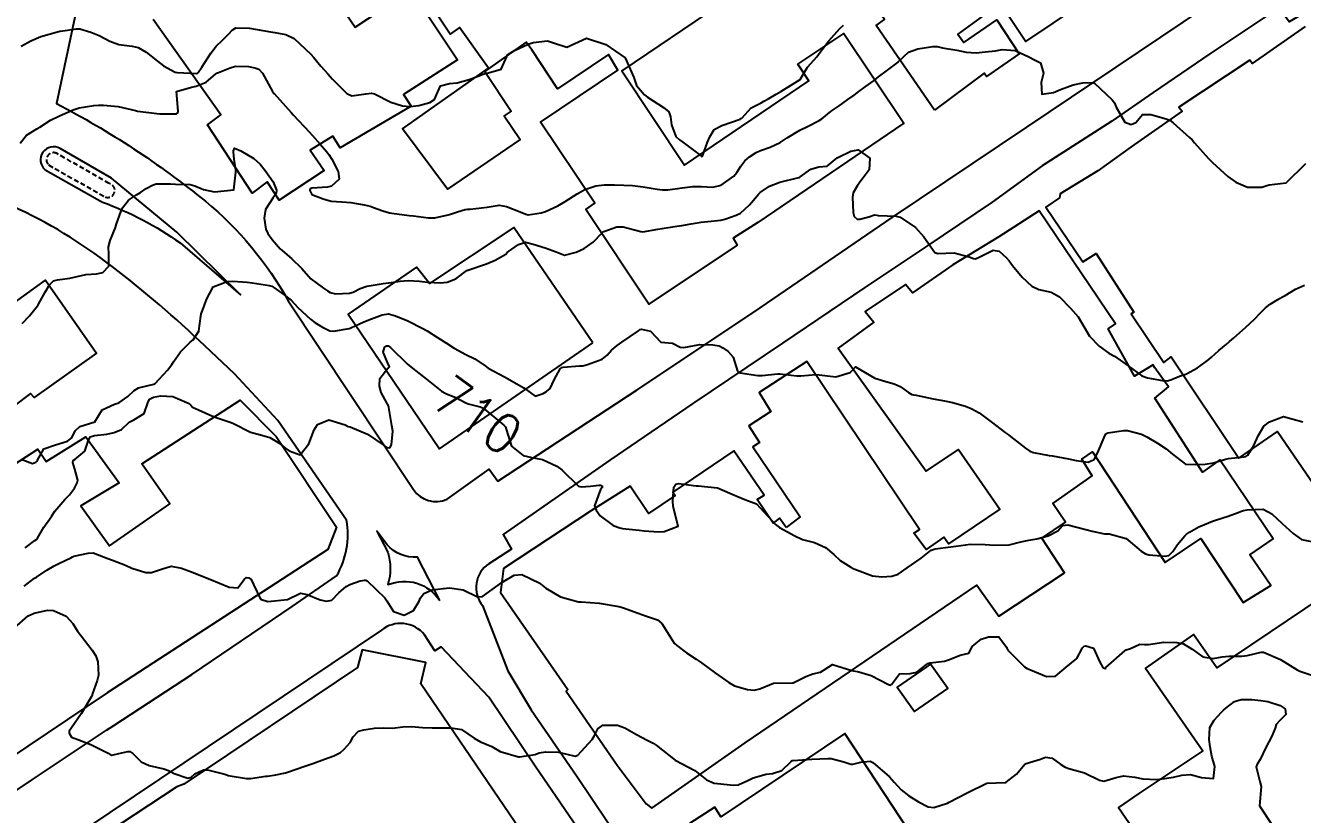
# Model space of a CAD drawing. Header units: metres. Extents: x 292545 to 299085, y 7450245 to 7463078.
# Drawn here: x 297670.9 to 297802, y 7452081.2 to 7452162.1 of the extents above; entities that cross this region are included whole.
import ezdxf
from ezdxf.enums import TextEntityAlignment as Align

# ---------------------------------------------------------------- set-up
doc = ezdxf.new("R2010")
doc.units = ezdxf.units.M
doc.linetypes.add('DASHED', pattern=[0.75, 0.5, -0.25])
for name, color, linetype in [('Canteiro', 45, 'DASHED'), ('Cotas', 45, 'Continuous'), ('Curvas de Nivel 1m', 11, 'Continuous'), ('Curvas de Nivel 5m', 15, 'Continuous'), ('Edificações', 30, 'Continuous'), ('Vias Primárias', 230, 'Continuous')]:
    doc.layers.add(name, color=color, linetype=linetype)
doc.styles.add('Style-STANDARD', font='STANDARD.shx')

msp = doc.modelspace()

# ---------------------------------------------------------------- linework, layer by layer
at = {"layer": 'Canteiro'}
msp.add_lwpolyline([(297679.52, 7452145.93), (297674.17, 7452149, 0.880351), (297673.29, 7452147.83), (297679.09, 7452144.56, 1.093953), (297679.52, 7452145.93, 14.204627)], format="xyb", dxfattribs=at)
at = {"layer": 'Curvas de Nivel 1m', "flags": 128}
for points, elevation in [([(297670.49, 7452160.04), (297671.48, 7452160.56), (297672.5, 7452161.01), (297674.22, 7452161.5), (297674.44, 7452161.56), (297674.5, 7452161.58), (297676.17, 7452161.82), (297676.51, 7452161.8), (297677.64, 7452161.47), (297678.5, 7452161.11), (297679.59, 7452160.54), (297680.49, 7452160.21), (297681.87, 7452160.04), (297682.49, 7452159.88), (297683.32, 7452159.4), (297684.47, 7452158.48), (297685.09, 7452158), (297686.27, 7452157.36), (297686.46, 7452157.31), (297686.51, 7452157.31), (297688.46, 7452157.21), (297688.56, 7452157.24), (297688.66, 7452157.34), (297689.01, 7452157.88), (297689.95, 7452159.32), (297690.49, 7452160.03), (297691.14, 7452160.66), (297691.8, 7452161.3), (297692.13, 7452161.67), (297692.51, 7452161.91), (297693.91, 7452161.88), (297694.51, 7452161.78), (297696.27, 7452161.48), (297696.51, 7452161.44), (297697.65, 7452161.23), (297698.5, 7452160.83), (297700.22, 7452159.2), (297700.48, 7452158.89), (297701.25, 7452157.97), (297701.94, 7452157.18), (297702.45, 7452156.63), (297703.92, 7452155.16), (297704.43, 7452154.92), (297705.85, 7452155.13), (297706.43, 7452155.21), (297706.76, 7452155.12), (297708.42, 7452154.27), (297709.62, 7452153.89), (297710.42, 7452153.83), (297711.28, 7452153.92), (297712.42, 7452154.25), (297712.91, 7452154.56), (297713.12, 7452155.04), (297713.51, 7452155.97), (297714.44, 7452156.19), (297715.22, 7452156.25), (297716.45, 7452156.6), (297717.46, 7452156.99), (297718.18, 7452157.26), (297718.46, 7452157.29), (297719.76, 7452157.67), (297720.31, 7452158.96), (297720.35, 7452159.1), (297720.49, 7452159.22), (297721.13, 7452159.59), (297722.5, 7452160.24), (297723.02, 7452160.41), (297724.5, 7452160.59), (297725, 7452160.4), (297726.49, 7452159.92), (297728.5, 7452160.86), (297730.5, 7452160.2), (297732.48, 7452158.82), (297733.37, 7452156.81), (297733.64, 7452155.99), (297734.44, 7452155.03), (297734.78, 7452154.79), (297736.42, 7452153.74), (297736.95, 7452153.3), (297737.12, 7452152.76), (297737.22, 7452151.94), (297737.68, 7452150.75), (297738.04, 7452150.41), (297738.38, 7452150.17), (297740.29, 7452148.72), (297740.36, 7452148.69), (297740.39, 7452148.69), (297740.42, 7452148.72), (297740.93, 7452150.16), (297741.15, 7452150.71), (297741.62, 7452151.48), (297742.4, 7452151.9), (297744.27, 7452152.54), (297744.4, 7452152.62), (297744.43, 7452152.64), (297744.48, 7452152.67), (297745.39, 7452153.69), (297746.43, 7452154.22), (297746.71, 7452154.37), (297747.21, 7452154.64), (297747.98, 7452155.09), (297748.44, 7452155.39), (297750.45, 7452156.6), (297751.2, 7452157.86), (297751.82, 7452158.59), (297752.14, 7452158.93), (297752.49, 7452159.4), (297753.37, 7452160.57), (297754.52, 7452161.85), (297754.88, 7452162.18)], 706), ([(297670.37, 7452150.07), (297671.04, 7452150.88), (297672.1, 7452151.53), (297672.3, 7452151.63), (297672.39, 7452151.7), (297673.49, 7452152.43), (297674.41, 7452152.87), (297675.81, 7452153.49), (297676.42, 7452153.69), (297677.93, 7452153.95), (297678.42, 7452153.97), (297678.93, 7452153.96), (297680.42, 7452153.85), (297682.23, 7452153.41), (297682.41, 7452153.36), (297682.47, 7452153.35), (297684.41, 7452153.12), (297684.71, 7452153.08), (297686.41, 7452153.08), (297686.57, 7452153.2), (297686.6, 7452153.36), (297686.43, 7452155.36), (297687.96, 7452155.83), (297688.44, 7452155.92), (297689.45, 7452156.32), (297690.46, 7452157.18), (297690.53, 7452157.24), (297690.74, 7452157.31), (297691.94, 7452157.82), (297692.47, 7452157.98), (297693.82, 7452157.93), (297694.47, 7452157.82), (297694.87, 7452157.67), (297695.25, 7452157.26), (297696.29, 7452155.39), (297696.37, 7452155.24), (297696.39, 7452155.2), (297696.43, 7452155.16), (297698.2, 7452153.22), (297698.41, 7452152.99), (297700.08, 7452151.2), (297700.38, 7452150.86), (297701.16, 7452149.98), (297701.86, 7452149.18), (297702.07, 7452148.89), (297702.36, 7452148.42), (297703, 7452147.16), (297703.12, 7452146.37), (297702.32, 7452145.67), (297701.92, 7452145.57), (297700.32, 7452145.44), (297700.15, 7452145.37), (297700.09, 7452145.2), (297700.31, 7452144.81), (297701.49, 7452144.37), (297702.3, 7452144.1), (297703.4, 7452144.06), (297704.3, 7452143.99), (297705.68, 7452143.75), (297706.3, 7452143.6), (297706.64, 7452143.47), (297707.61, 7452143.11), (297708.29, 7452142.91), (297708.52, 7452142.87), (297710.29, 7452142.65), (297710.75, 7452142.61), (297712.28, 7452142.42), (297712.93, 7452142.4), (297714.29, 7452142.7), (297714.54, 7452142.77), (297715.27, 7452143.02), (297716.04, 7452143.27), (297716.3, 7452143.29), (297716.58, 7452143.29), (297718.3, 7452143.5), (297719.55, 7452143.72), (297720.3, 7452143.58), (297721.86, 7452142.94), (297722.29, 7452142.77), (297722.51, 7452142.72), (297723.85, 7452142.92), (297724.29, 7452143.06), (297725.55, 7452143.65), (297726.3, 7452144.09), (297727.53, 7452144.87), (297728.32, 7452145.3), (297729.47, 7452145.7), (297730.32, 7452145.79), (297731.38, 7452145.78), (297732.32, 7452145.75), (297733.23, 7452145.71), (297734.32, 7452145.59), (297735.74, 7452145.36), (297736.32, 7452145.27), (297736.84, 7452145.29), (297738.32, 7452145.49), (297739.42, 7452145.63), (297740.32, 7452145.63), (297741.47, 7452145.56), (297742.32, 7452145.75), (297743.63, 7452146.68), (297743.95, 7452147.06), (297744.35, 7452147.71), (297744.77, 7452148.26), (297745.23, 7452148.66), (297745.91, 7452149.12), (297746.37, 7452149.32), (297747.36, 7452149.65), (297748.38, 7452150.15), (297749.09, 7452150.62), (297750.39, 7452151.4), (297751.19, 7452151.79), (297752.4, 7452152.41), (297752.66, 7452152.58), (297753.63, 7452153.34), (297754.42, 7452153.91), (297754.81, 7452154.17), (297755.32, 7452154.54), (297755.96, 7452155.01), (297756.44, 7452155.36), (297757.12, 7452155.85), (297758.04, 7452156.51), (297758.26, 7452156.7), (297758.46, 7452156.88), (297759.39, 7452157.58), (297760.48, 7452158.39), (297760.53, 7452158.44), (297760.57, 7452158.48), (297761.56, 7452159.4), (297762.5, 7452159.76), (297764.05, 7452159.99), (297764.5, 7452159.98), (297765.05, 7452159.87), (297766.5, 7452159.63), (297767.47, 7452159.41), (297768.49, 7452159.35), (297769.43, 7452159.43), (297770.49, 7452159.54), (297771.17, 7452159.67), (297772.49, 7452159.59), (297773.89, 7452158.92), (297774.48, 7452158.63), (297775.1, 7452158.31), (297775.41, 7452157.25), (297775.17, 7452156.31), (297775.24, 7452155.11), (297776.44, 7452155.27), (297777.15, 7452155.58), (297778.45, 7452156.07), (297779.45, 7452156.26), (297780.45, 7452156.29), (297780.63, 7452156.24), (297782.44, 7452154.51), (297782.68, 7452154.22), (297782.87, 7452153.77), (297783.74, 7452152.21), (297784.4, 7452151.99), (297784.88, 7452152.19), (297785.58, 7452153.02), (297786.42, 7452153.01), (297788, 7452152.56), (297788.41, 7452152.38), (297788.72, 7452152.15), (297790.39, 7452150.66), (297790.66, 7452150.4), (297790.9, 7452150.12), (297792.36, 7452148.51), (297792.77, 7452148.1), (297794.34, 7452146.66), (297795.14, 7452146.07), (297796.33, 7452145.56), (297797.83, 7452145.54), (297798.33, 7452145.73), (297798.56, 7452145.8), (297800.33, 7452146.01), (297802.35, 7452147.98)], 707), ([(297670.59, 7452131.55), (297671.35, 7452132.35), (297672.17, 7452133.37), (297672.23, 7452133.47), (297672.27, 7452133.53), (297672.95, 7452134.76), (297673.39, 7452135.52), (297673.79, 7452135.93), (297674.2, 7452136.04), (297675.49, 7452136.2), (297676.21, 7452136.4), (297677.1, 7452136.58), (297678.21, 7452136.67), (297678.86, 7452136.81), (297679.47, 7452137.45), (297679.47, 7452138.68), (297679.45, 7452139.44), (297679.6, 7452140.09), (297680.15, 7452141.43), (297680.28, 7452141.78), (297680.7, 7452143.01), (297680.89, 7452143.42), (297681.49, 7452144.23), (297682.31, 7452144.76), (297682.72, 7452145), (297683.32, 7452145.4), (297683.95, 7452145.76), (297684.32, 7452145.88), (297685.8, 7452145.89), (297686.32, 7452145.86), (297687.84, 7452145.82), (297688.32, 7452145.7), (297689.2, 7452145.33), (297690.31, 7452145.08), (297692.31, 7452145.29), (297692.52, 7452147.11), (297692.52, 7452147.29), (297692.35, 7452148.43), (297692.26, 7452149.19), (297692.27, 7452149.29), (297692.37, 7452149.54), (297693.01, 7452149.28), (297694.36, 7452148.51), (297695.01, 7452147.92), (297695.52, 7452147.25), (297696.33, 7452146.11), (297696.68, 7452145.24), (297696.65, 7452144.9), (297696.3, 7452144.42), (297695.55, 7452143.25), (297695.41, 7452142.38), (297695.6, 7452141.25), (297695.81, 7452140.79), (297696.25, 7452140.18), (297697.07, 7452139.23), (297698.23, 7452138.22), (297699.29, 7452137.21), (297700.21, 7452136.15), (297701.51, 7452135.18), (297701.93, 7452134.91), (297702.19, 7452134.73), (297702.74, 7452134.61), (297704.19, 7452134.68), (297704.55, 7452134.79), (297705.28, 7452135.14), (297705.95, 7452135.38), (297706.2, 7452135.43), (297707.65, 7452135.66), (297708.2, 7452135.75), (297709.38, 7452135.91), (297710.21, 7452135.98), (297711.37, 7452135.89), (297712.2, 7452135.79), (297713.52, 7452135.72), (297714.2, 7452135.8), (297715.1, 7452136.13), (297716.22, 7452137.01), (297718.23, 7452137.68), (297719.14, 7452138.06), (297720.24, 7452138.69), (297720.37, 7452138.83), (297720.51, 7452138.96), (297721.52, 7452139.67), (297722.25, 7452139.92), (297723.03, 7452139.71), (297724.25, 7452139.32), (297725.38, 7452138.9), (297726.24, 7452138.59), (297727.45, 7452138.87), (297728.25, 7452139.26), (297729.2, 7452139.91), (297730.08, 7452140.84), (297730.17, 7452140.94), (297730.27, 7452141), (297731.62, 7452141.48), (297732.27, 7452141.47), (297734.07, 7452140.99), (297734.27, 7452140.98), (297735.81, 7452141.24), (297736.27, 7452141.31), (297737.53, 7452141.5), (297738.28, 7452141.63), (297739.23, 7452141.79), (297740.28, 7452141.96), (297740.96, 7452142.04), (297742.29, 7452142.17), (297742.7, 7452142.28), (297743.85, 7452142.68), (297744.3, 7452142.9), (297745.22, 7452143.74), (297746.01, 7452144.65), (297746.14, 7452144.83), (297746.32, 7452145.01), (297747.29, 7452145.67), (297748.33, 7452146.07), (297750.28, 7452146.55), (297750.33, 7452146.55), (297750.37, 7452146.56), (297750.42, 7452146.6), (297751.53, 7452147.4), (297752.35, 7452147.63), (297753.19, 7452147.72), (297754.23, 7452148.55), (297754.36, 7452148.64), (297755.65, 7452149.26), (297756.37, 7452149.37), (297757.57, 7452148.52), (297757.53, 7452147.34), (297756.91, 7452146.52), (297756.66, 7452146.2), (297756.33, 7452145.74), (297755.87, 7452144.98), (297755.81, 7452144.54), (297755.88, 7452142.95), (297755.98, 7452142.53), (297756.29, 7452142.28), (297756.56, 7452142.26), (297757.49, 7452142.52), (297758.07, 7452142.73), (297758.29, 7452142.69), (297758.45, 7452142.66), (297760.28, 7452142.58), (297760.7, 7452142.48), (297762.27, 7452141.4), (297763.11, 7452140.45), (297764.25, 7452138.84), (297764.55, 7452138.74), (297766.25, 7452138.82), (297767.77, 7452138.39), (297768.24, 7452138.22), (297768.42, 7452138.21), (297768.79, 7452138.38), (297770.25, 7452139.07), (297770.87, 7452138.99), (297771.59, 7452138.35), (297771.88, 7452137.99), (297772.23, 7452137.52), (297773.22, 7452136.33), (297774.2, 7452135.38), (297774.94, 7452135.05), (297776.2, 7452134.79), (297777.06, 7452134.28), (297778.18, 7452133.13), (297778.97, 7452132.26), (297780.14, 7452130.25), (297781.12, 7452129.23), (297782.13, 7452128.53), (297782.68, 7452128.21), (297784.11, 7452127.23), (297785.49, 7452126.19), (297786.09, 7452125.97), (297787.63, 7452125.7), (297788.09, 7452125.68), (297788.48, 7452125.76), (297789.37, 7452126.14), (297789.9, 7452126.32), (297790.1, 7452126.39), (297791.2, 7452127.02), (297792.12, 7452127.65), (297792.37, 7452127.85), (297792.65, 7452128.09), (297793.42, 7452128.79), (297794.14, 7452129.4), (297794.5, 7452129.71), (297794.92, 7452130.07), (297795.57, 7452130.64), (297796.15, 7452131.16), (297797.09, 7452132.05), (297797.62, 7452132.59), (297798.18, 7452133.18), (297798.66, 7452133.55), (297799.46, 7452134.02), (297799.93, 7452134.28), (297800.2, 7452134.44), (297801.28, 7452135.07), (297802.21, 7452135.48)], 708), ([(297670.66, 7452117.55), (297671.64, 7452117.19), (297671.98, 7452117.33), (297672.1, 7452117.41), (297672.16, 7452117.53), (297672.82, 7452118.69), (297674, 7452119.1), (297675.24, 7452119.49), (297675.67, 7452119.83), (297676.02, 7452120.54), (297676.5, 7452121), (297678.03, 7452121.45), (297678.8, 7452122.7), (297680.05, 7452123.29), (297680.5, 7452123.43), (297681.43, 7452124.05), (297682.07, 7452124.68), (297682.52, 7452124.96), (297684.08, 7452125.34), (297684.22, 7452125.39), (297685.51, 7452126.78), (297685.95, 7452127.36), (297686.11, 7452127.63), (297686.82, 7452128.65), (297687.51, 7452129.35), (297687.84, 7452129.63), (297688.13, 7452129.89), (297688.71, 7452130.77), (297688.77, 7452131.33), (297688.95, 7452132.54), (297689.27, 7452133.33), (297689.5, 7452134.01), (297690.19, 7452135.32), (297691.63, 7452135.87), (297692.2, 7452135.92), (297693.68, 7452135.79), (297694.2, 7452135.74), (297695.98, 7452135.47), (297696.2, 7452135.39), (297696.42, 7452135.25), (297697.47, 7452134.51), (297698.18, 7452133.95), (297698.89, 7452133.21), (297700.16, 7452132), (297700.63, 7452131.66), (297701.4, 7452131.18), (297702.15, 7452130.81), (297702.53, 7452130.78), (297704.15, 7452131.03), (297704.24, 7452131.07), (297704.37, 7452131.15), (297705.58, 7452131.71), (297706.16, 7452131.93), (297707.52, 7452132.46), (297708.17, 7452132.56), (297708.91, 7452132.34), (297710.15, 7452131.83), (297711.72, 7452131.06), (297712.14, 7452130.81), (297713.21, 7452130.12), (297714.13, 7452129.53), (297714.92, 7452129.02), (297716.12, 7452128.39), (297717.05, 7452127.93), (297718.11, 7452127.2), (297718.42, 7452126.98), (297720.09, 7452126.08), (297722.07, 7452124.94), (297723.23, 7452124.09), (297724.07, 7452124.39), (297724.39, 7452124.58), (297724.78, 7452124.9), (297725.19, 7452125.79), (297725.81, 7452126.89), (297725.97, 7452127.03), (297726.1, 7452127.08), (297727.78, 7452127.2), (297728.11, 7452127.23), (297728.59, 7452127.35), (297730.11, 7452127.91), (297730.63, 7452128.32), (297731.06, 7452128.83), (297731.64, 7452129.31), (297732.13, 7452129.64), (297733.84, 7452130.79), (297734.01, 7452130.93), (297734.15, 7452130.98), (297735.06, 7452130.78), (297736.13, 7452129.64), (297737.34, 7452129.55), (297738.13, 7452129.14), (297738.49, 7452129.11), (297740.13, 7452129.39), (297741.46, 7452129.37), (297742.13, 7452129.26), (297742.5, 7452129.07), (297743.04, 7452128.69), (297743.55, 7452128.11), (297744.01, 7452126.68), (297744.1, 7452126.56), (297744.27, 7452126.51), (297746.1, 7452126.23), (297746.52, 7452126.22), (297748.1, 7452126.4), (297748.34, 7452126.39), (297750.1, 7452126.18), (297750.51, 7452126.18), (297752.09, 7452126.32), (297752.38, 7452126.28), (297754.09, 7452126.1), (297755.55, 7452126.54), (297755.83, 7452126.8), (297756.1, 7452127.12), (297757.12, 7452126.52), (297758.09, 7452125.96), (297759.21, 7452125.62), (297760.08, 7452125.38), (297760.68, 7452125.08), (297761.55, 7452124.47), (297761.89, 7452124.28), (297762.07, 7452124.23), (297762.34, 7452124.19), (297764.07, 7452123.81), (297765.26, 7452123.62), (297766.06, 7452123.46), (297767.39, 7452123.06), (297768.06, 7452122.81), (297768.79, 7452122.38), (297770.04, 7452121.45), (297771.5, 7452120.35), (297771.8, 7452120.12), (297772.02, 7452119.95), (297773.56, 7452118.77), (297774, 7452118.45), (297774.38, 7452118.32), (297776, 7452118.01), (297776.33, 7452117.97), (297777.99, 7452117.68), (297778.76, 7452117.5), (297779.99, 7452117.32), (297780.62, 7452117.61), (297780.96, 7452118.24), (297781.64, 7452119.85), (297781.8, 7452120.22), (297781.94, 7452120.31), (297782.02, 7452120.33), (297783.67, 7452120.57), (297784.03, 7452120.57), (297785.46, 7452120.19), (297786.02, 7452119.92), (297787.12, 7452119.26), (297788.01, 7452118.7), (297788.65, 7452118.14), (297789.99, 7452117.12), (297791.02, 7452117.09), (297791.99, 7452117.11), (297792.85, 7452117.24), (297794, 7452117.61), (297794.38, 7452117.7), (297796, 7452117.86), (297796.16, 7452117.9), (297796.38, 7452118.05), (297797.01, 7452119.05), (297797.43, 7452120.04), (297798.03, 7452121.03), (297798.59, 7452121.48), (297800.04, 7452122.01), (297802.04, 7452121.48)], 709), ([(297670.77, 7452104.6), (297671.84, 7452105.4), (297671.92, 7452105.45), (297672.05, 7452105.53), (297673.13, 7452106.24), (297673.85, 7452106.67), (297674.43, 7452106.94), (297675.57, 7452107.49), (297675.75, 7452107.61), (297675.87, 7452107.67), (297677.35, 7452107.99), (297677.87, 7452108.01), (297679.37, 7452107.44), (297679.86, 7452107.25), (297681.19, 7452106.75), (297681.85, 7452106.45), (297683.26, 7452105.99), (297683.85, 7452105.99), (297684.88, 7452106.35), (297685.86, 7452106.64), (297686.94, 7452106.44), (297687.85, 7452106.11), (297689.84, 7452105.32), (297691.83, 7452104.49), (297692.7, 7452104.41), (297693.37, 7452105.27), (297693.62, 7452105.5), (297693.84, 7452105.44), (297694.1, 7452105.27), (297694.34, 7452104.76), (297695.04, 7452103.26), (297695.81, 7452103.02), (297697.81, 7452103.22), (297699.15, 7452103.88), (297699.82, 7452103.75), (297701.18, 7452103.19), (297701.81, 7452103.06), (297702.36, 7452103.17), (297703.07, 7452103.91), (297703.83, 7452104.56), (297704.21, 7452104.77), (297705.28, 7452105.14), (297705.76, 7452105.21), (297705.84, 7452105.21), (297705.91, 7452105.19), (297705.99, 7452105.13), (297707.82, 7452103.39), (297708.02, 7452103.1), (297708.69, 7452101.99), (297709.8, 7452101.63), (297710.76, 7452102.11), (297711.33, 7452103.06), (297711.47, 7452103.41), (297711.82, 7452103.84), (297712.67, 7452104.21), (297713.83, 7452104.37), (297714.45, 7452104.41), (297715.83, 7452104.21), (297717.3, 7452103.51), (297717.82, 7452103.53), (297719.83, 7452104.96), (297721.07, 7452105.72), (297721.85, 7452105.79), (297723.7, 7452104.91), (297723.78, 7452104.85), (297723.83, 7452104.8), (297724.33, 7452104.4), (297725.82, 7452103.49), (297727.69, 7452102.99), (297727.81, 7452102.99), (297727.94, 7452103), (297729.81, 7452102.84), (297731.81, 7452102.52), (297732.21, 7452102.42), (297733.8, 7452101.83), (297734.56, 7452101.55), (297735.8, 7452101.14), (297736.22, 7452100.77), (297736.98, 7452099.55), (297737.49, 7452098.75), (297737.76, 7452098.49), (297738.77, 7452097.75), (297739.75, 7452097.11), (297739.98, 7452096.96), (297740.31, 7452096.72), (297741.73, 7452095.68), (297743.12, 7452094.69), (297743.71, 7452094.37), (297745.03, 7452093.99), (297745.71, 7452093.93), (297746.28, 7452094.07), (297747.71, 7452094.63), (297749.66, 7452094.67), (297749.71, 7452094.68), (297751, 7452095.32), (297751.73, 7452095.58), (297752.53, 7452095.78), (297753.74, 7452096.56), (297755.73, 7452095.95), (297756.45, 7452095.81), (297757.73, 7452095.43), (297759.49, 7452094.49), (297759.71, 7452094.44), (297759.81, 7452094.49), (297760.62, 7452095.59), (297761.73, 7452095.64), (297762.42, 7452095.77), (297763.26, 7452096.44), (297763.52, 7452096.67), (297763.75, 7452096.73), (297765.26, 7452096.91), (297765.75, 7452097.07), (297766.87, 7452097.52), (297767.76, 7452097.73), (297767.98, 7452098.16), (297768.09, 7452098.39), (297769, 7452099.15), (297769.77, 7452099.4), (297770.82, 7452099.4), (297771.61, 7452098.34), (297771.65, 7452098.23), (297771.76, 7452098.01), (297773.47, 7452096.32), (297773.74, 7452096.16), (297774.06, 7452096), (297775.73, 7452095.33), (297776.64, 7452095.37), (297777.74, 7452096.27), (297778.83, 7452097.18), (297779.4, 7452098.25), (297779.59, 7452098.43), (297779.77, 7452098.46), (297780.53, 7452098.24), (297781.18, 7452096.8), (297781.49, 7452096.23), (297781.74, 7452096.15), (297781.79, 7452096.19), (297781.82, 7452096.23), (297783.76, 7452097.97), (297783.9, 7452098.06), (297784.34, 7452098.19), (297785.31, 7452098.64), (297785.77, 7452098.6), (297786.2, 7452098.61), (297787.77, 7452098.83), (297789.08, 7452098.82), (297789.77, 7452098.67), (297790.68, 7452098.12), (297791.76, 7452097.35), (297792.82, 7452097.16), (297793.76, 7452097.33), (297794.42, 7452097.41), (297795.76, 7452097.42), (297796.32, 7452097.49), (297797.76, 7452097.83), (297797.98, 7452097.82), (297799.75, 7452097.07), (297801.45, 7452095.99), (297801.73, 7452095.86), (297803.16, 7452095.4)], 711), ([(297669.78, 7452100.33), (297671.19, 7452101.54), (297671.8, 7452101.81), (297673.19, 7452102.12), (297673.8, 7452102.1), (297675.11, 7452101.5), (297675.79, 7452100.78), (297676.27, 7452099.98), (297676.63, 7452099.48), (297677.75, 7452098.04), (297678.13, 7452097.46), (297678.36, 7452096.83), (297678.43, 7452095.45), (297678.27, 7452094.9), (297677.77, 7452093.46), (297677.75, 7452093.4), (297677.69, 7452093.28), (297676.63, 7452091.48), (297675.66, 7452090.05), (297675.42, 7452089.72), (297675.41, 7452089.49), (297675.65, 7452089.1), (297676.28, 7452088.84), (297677.64, 7452088.34), (297679.4, 7452087.44), (297679.62, 7452087.32), (297679.8, 7452087.26), (297680.5, 7452087.43), (297681.41, 7452087.64), (297681.63, 7452087.62), (297681.95, 7452087.42), (297682.78, 7452086.57), (297683.61, 7452086.2), (297685.13, 7452085.85), (297685.61, 7452085.68), (297685.8, 7452085.56), (297686.17, 7452085.36), (297687.6, 7452084.87), (297687.93, 7452085), (297688.32, 7452085.33), (297689.18, 7452085.75), (297689.61, 7452085.75), (297691.37, 7452085.3), (297691.6, 7452085.22), (297691.73, 7452085.17), (297693.6, 7452084.85), (297694.02, 7452084.84), (297695.6, 7452085.08), (297695.75, 7452085.1), (297696.6, 7452085.24), (297697.45, 7452085.39), (297697.6, 7452085.42), (297697.9, 7452085.52), (297699.61, 7452086.11), (297700.41, 7452086.39), (297701.62, 7452086.82), (297702.58, 7452087.17), (297703.25, 7452087.53), (297703.63, 7452087.86), (297704.23, 7452088.56), (297704.56, 7452089.14), (297705.09, 7452089.7), (297705.66, 7452089.86), (297706.75, 7452090.03), (297707.66, 7452090.04), (297708.6, 7452090.03), (297709.66, 7452090.16), (297710.53, 7452090.2), (297711.66, 7452090.1), (297712.65, 7452090.06), (297713.66, 7452090.06), (297714.62, 7452090.06), (297715.66, 7452089.87), (297716.96, 7452089), (297717.64, 7452088.63), (297718.79, 7452088.13), (297719.63, 7452087.64), (297721.51, 7452087.06), (297721.62, 7452087.06), (297723.22, 7452087.33), (297723.63, 7452087.47), (297724.3, 7452087.58), (297725.63, 7452087.55), (297727.34, 7452087.16), (297727.63, 7452087.24), (297729.09, 7452088.85), (297729.29, 7452089.2), (297729.66, 7452089.95), (297730.17, 7452090.33), (297731.67, 7452090.31), (297732.44, 7452090.04), (297733.65, 7452089.37), (297734.72, 7452088.78), (297735.33, 7452088.47), (297735.64, 7452088.27), (297737.62, 7452086.75), (297739.61, 7452085.69), (297740.14, 7452085.25), (297740.81, 7452084.71), (297741.6, 7452084.37), (297741.96, 7452084.34), (297743.6, 7452084.18), (297744.08, 7452084.19), (297745.06, 7452084.66), (297745.61, 7452084.92), (297746.96, 7452085.29), (297747.61, 7452085.38), (297748.55, 7452085.67), (297749.5, 7452086.61), (297749.56, 7452086.67), (297749.62, 7452086.69), (297749.72, 7452086.7), (297751.63, 7452086.85), (297753.27, 7452086.92), (297753.63, 7452086.9), (297754.91, 7452086.55), (297755.62, 7452086.32), (297755.84, 7452086.31), (297756.66, 7452086.52), (297757.62, 7452086.62), (297757.89, 7452086.51), (297759.6, 7452085.01), (297760.09, 7452084.48), (297760.79, 7452083.68), (297761.58, 7452083.07), (297762.57, 7452082.45), (297763.57, 7452081.94), (297764.14, 7452081.86), (297765.57, 7452082.33), (297765.74, 7452082.42), (297767.58, 7452083.39), (297769.59, 7452084.37), (297771.5, 7452084.45), (297771.59, 7452084.47), (297772.65, 7452085.29), (297773.5, 7452086.32), (297773.62, 7452086.4), (297775.09, 7452086.85), (297775.63, 7452087.04), (297776.29, 7452086.95), (297777.2, 7452086.28), (297777.62, 7452086.01), (297778, 7452085.88), (297779.61, 7452085.45), (297781.16, 7452084.67), (297781.6, 7452084.58), (297782.87, 7452084.95), (297783.61, 7452085.11), (297784.79, 7452085), (297785.6, 7452084.83), (297787.02, 7452084.75), (297787.6, 7452084.83), (297788.75, 7452085), (297789.61, 7452085.18), (297790.48, 7452085.25), (297791.61, 7452084.96), (297792.85, 7452084.85), (297793.01, 7452086.09), (297792.69, 7452087.15), (297792.52, 7452088.1), (297792.42, 7452088.87), (297792.48, 7452090.1), (297792.92, 7452090.84), (297793.69, 7452091.65), (297793.9, 7452091.87), (297794.12, 7452092.08), (297795.02, 7452092.75), (297795.7, 7452092.97), (297796.78, 7452092.97), (297797.7, 7452092.87), (297798.42, 7452092.74), (297799.7, 7452092.36), (297800.2, 7452092), (297800.27, 7452091.41), (297799.68, 7452090.82), (297799.3, 7452090.38), (297799.17, 7452090.02), (297798.83, 7452089.2), (297798.24, 7452088.03), (297797.63, 7452086.81), (297797.33, 7452086.33), (297797.22, 7452086.04), (297797.6, 7452084.53), (297797.74, 7452084.04), (297797.57, 7452082.04), (297798.92, 7452080.02)], 712)]:
    msp.add_lwpolyline(points, dxfattribs=dict(at, elevation=elevation))
at = {"layer": 'Curvas de Nivel 5m', "elevation": 710, "flags": 128}
msp.add_lwpolyline([(297670.89, 7452108.53), (297671.89, 7452109.28), (297672.04, 7452109.38), (297672.17, 7452109.53), (297672.79, 7452110.64), (297673.42, 7452111.51), (297673.63, 7452111.8), (297673.92, 7452112.28), (297674.96, 7452113.49), (297675.45, 7452113.98), (297675.95, 7452114.66), (297676.24, 7452115.2), (297676.28, 7452115.48), (297675.97, 7452116.59), (297675.78, 7452117.28), (297675.83, 7452117.48), (297675.98, 7452117.6), (297677.02, 7452118.44), (297677.36, 7452119.47), (297677.56, 7452119.92), (297678.01, 7452120.07), (297679.26, 7452120.2), (297680.02, 7452120.37), (297680.78, 7452120.67), (297681.58, 7452121.42), (297682.04, 7452121.67), (297683.12, 7452122.32), (297683.47, 7452123.4), (297683.65, 7452123.8), (297684.06, 7452124), (297684.83, 7452124.15), (297686.06, 7452124.06), (297687.72, 7452123.34), (297687.9, 7452123.19), (297688.05, 7452122.98), (297688.68, 7452122.7), (297690.04, 7452122.09), (297690.6, 7452121.87), (297692.03, 7452121.41), (297692.28, 7452121.29), (297694.02, 7452120.42), (297695.17, 7452120.11), (297696.01, 7452119.86), (297697.03, 7452119.23), (297697.55, 7452118.78), (297698, 7452118.49), (297699.12, 7452118.08), (297700, 7452119.2), (297700.56, 7452120.66), (297700.91, 7452121.19), (297702.04, 7452121.67), (297703.74, 7452121.15), (297704.03, 7452121), (297704.23, 7452120.94), (297706.02, 7452120.21), (297707.64, 7452119.11), (297707.84, 7452118.94), (297708, 7452118.84), (297708.31, 7452118.79), (297708.48, 7452119.1), (297708.61, 7452120.51), (297708.54, 7452121.09), (297708.23, 7452122.92), (297708.19, 7452123.1), (297708.06, 7452123.33), (297707.44, 7452124.48), (297707.26, 7452125.11), (297707.28, 7452125.91), (297708.1, 7452126.96), (297708.19, 7452127.01), (297708.28, 7452127.1), (297708.11, 7452127.5), (297707.64, 7452128.63), (297707.77, 7452129.11), (297707.98, 7452129.25), (297708.13, 7452129.25), (297708.37, 7452129.1), (297710.11, 7452127.42), (297710.5, 7452127.08), (297712.08, 7452125.86), (297713.11, 7452125.04), (297713.63, 7452124.6), (297714.07, 7452124.37), (297715.16, 7452123.92), (297716.06, 7452123.45), (297716.37, 7452123.32), (297717.58, 7452122.99), (297717.93, 7452122.86), (297718.05, 7452122.77), (297719.19, 7452121.82), (297720.03, 7452121.11), (297720.18, 7452120.96), (297720.27, 7452120.71), (297720.82, 7452118.95), (297721.99, 7452118.02), (297722.89, 7452117.82), (297723.99, 7452117.61), (297725.47, 7452116.9), (297725.98, 7452116.53), (297727.69, 7452114.87), (297727.95, 7452114.78), (297728.93, 7452114.86), (297729.82, 7452114.98), (297729.95, 7452114.95), (297730.15, 7452114.84), (297730.09, 7452114.7), (297729.95, 7452114.52), (297729.34, 7452112.85), (297729.49, 7452112.41), (297729.92, 7452111.81), (297731.23, 7452110.83), (297731.91, 7452110.59), (297732.19, 7452110.53), (297733.91, 7452110.33), (297734.42, 7452110.27), (297735.9, 7452110.17), (297736.48, 7452110.19), (297737.91, 7452110.75), (297737.4, 7452112.76), (297737.35, 7452113.34), (297737.48, 7452114.75), (297737.66, 7452115.05), (297737.96, 7452115.14), (297739.77, 7452114.91), (297739.96, 7452114.89), (297741.95, 7452114.7), (297743.94, 7452113.85), (297744.77, 7452113.5), (297745.94, 7452113.04), (297746.32, 7452112.65), (297747.91, 7452110.92), (297748.31, 7452110.63), (297749.89, 7452109.76), (297750.68, 7452109.39), (297751.89, 7452109.07), (297753.04, 7452108.57), (297753.88, 7452107.83), (297754.54, 7452107.22), (297755.62, 7452106.53), (297755.86, 7452106.41), (297756.06, 7452106.33), (297757.85, 7452105.65), (297758.81, 7452105.54), (297759.85, 7452105.61), (297760.5, 7452105.83), (297761.42, 7452106.47), (297761.87, 7452106.78), (297762.84, 7452107.48), (297763.88, 7452108.28), (297764.28, 7452108.43), (297765.89, 7452108.64), (297767.44, 7452108.85), (297767.89, 7452108.9), (297769.41, 7452108.86), (297769.89, 7452108.83), (297770.32, 7452108.8), (297771.89, 7452108.84), (297773.09, 7452109.13), (297773.89, 7452109.32), (297774.73, 7452109.47), (297775.9, 7452109.75), (297776.89, 7452110.29), (297777.37, 7452110.82), (297777.91, 7452110.88), (297779.74, 7452110.42), (297779.9, 7452110.38), (297780.42, 7452110.24), (297781.66, 7452109.98), (297781.9, 7452109.97), (297782.14, 7452109.97), (297783.9, 7452109.5), (297785.44, 7452108.18), (297785.88, 7452107.9), (297786.23, 7452107.82), (297787.88, 7452107.68), (297788.28, 7452107.75), (297788.67, 7452108.14), (297789.17, 7452108.86), (297789.9, 7452109.76), (297790.09, 7452109.94), (297790.38, 7452110.13), (297791.36, 7452110.67), (297791.92, 7452110.94), (297792.75, 7452111.27), (297793.93, 7452111.65), (297794.25, 7452111.75), (297795.13, 7452112.07), (297795.72, 7452112.28), (297795.94, 7452112.35), (297796.32, 7452112.44), (297797.94, 7452112.5), (297798.86, 7452112.02), (297799.92, 7452111.03), (297801.05, 7452110), (297801.9, 7452109.39), (297803.07, 7452109.15)], dxfattribs=at)
at = {"layer": 'Edificações'}
msp.add_lwpolyline([(297792.79, 7452174.56), (297782.21, 7452167.06), (297779.25, 7452171.06), (297781.88, 7452172.74), (297778.07, 7452178.63), (297776.87, 7452177.86), (297773.27, 7452183.16), (297769.24, 7452180.65), (297768.23, 7452182.14), (297767.9, 7452181.89), (297765.05, 7452186.14), (297759.22, 7452182.14), (297762.24, 7452177.66), (297767.39, 7452169.84), (297773.6, 7452160.5), (297781.91, 7452166.12), (297783.7, 7452163.68), (297793.48, 7452170.33), (297795.18, 7452171.7, 0.358513), (297794.84, 7452173.8), (297793.09, 7452174.8), (297792.79, 7452174.56)], format="xyb", close=True, dxfattribs=at)
for points in [[(297698.29, 7452171.44), (297704.77, 7452161.97), (297707.35, 7452163.7)], [(297752.18, 7452171.08), (297732.12, 7452157.49), (297738.56, 7452147.81), (297751.33, 7452156.47), (297750.21, 7452158.19), (297754.9, 7452161.32), (297761.09, 7452152.13), (297746.1, 7452141.92), (297743.54, 7452140.31), (297743.98, 7452139.61), (297734.9, 7452133.56), (297728.45, 7452143.26), (297729.37, 7452143.91), (297723.77, 7452152.23), (297731.72, 7452157.58), (297730.77, 7452159.18), (297725.53, 7452155.64), (297722.88, 7452159.65), (297722.3, 7452160.43), (297718.58, 7452157.82), (297718.06, 7452157.42), (297720.77, 7452153.34), (297720.05, 7452152.89), (297721.69, 7452150.44), (297714.24, 7452145.34), (297709.63, 7452151.54), (297718.45, 7452157.76), (297715.47, 7452161.95), (297714.5, 7452161.26), (297711.36, 7452166)], [(297710.69, 7452165.52), (297715.27, 7452158.64), (297709.72, 7452155.05), (297710.51, 7452153.87), (297703.22, 7452149.59), (297702.48, 7452150.78), (297700.15, 7452149.36), (297701.59, 7452147.28), (297696.95, 7452144.23), (297695.72, 7452146.11), (297694.18, 7452144.94), (297689.62, 7452151.94), (297690.98, 7452152.97), (297684.04, 7452162.78)], [(297802.27, 7452162.03), (297796.81, 7452158.26), (297796.59, 7452158.6), (297789.31, 7452153.77), (297789.65, 7452153.34), (297784.42, 7452149.7), (297780.98, 7452147.22), (297777.11, 7452144.88), (297777.05, 7452144.47), (297775.65, 7452143.5), (297779.44, 7452137.9), (297780.8, 7452138.75), (297784.68, 7452132.73), (297784.41, 7452132.55), (297787.77, 7452127.56), (297788.51, 7452128.12), (297795.45, 7452117.73), (297799.41, 7452120.47), (297806.58, 7452110.02)], [(297654.66, 7452122.79), (297672.98, 7452136.02), (297678.21, 7452128.5), (297671.83, 7452123.95), (297671.45, 7452124.38), (297660.95, 7452116.48)], [(297666.14, 7452114.75), (297672.19, 7452118.66), (297673.06, 7452117.39), (297677.11, 7452119.92), (297680.55, 7452115.2), (297676.6, 7452112.83), (297679.56, 7452108.75), (297685.73, 7452113.06), (297682.85, 7452117.16), (297692.96, 7452123.69), (297696.65, 7452119.96), (297702.83, 7452110.66), (297701.94, 7452108.35), (297679.31, 7452093.63), (297654.74, 7452077.15)], [(297811.19, 7452108.32), (297793.19, 7452096.22), (297790.82, 7452099.65), (297785.89, 7452096.18), (297791.77, 7452087.69), (297785.19, 7452083.31), (297783.1, 7452081.87), (297788.91, 7452073.42)]]:
    msp.add_lwpolyline(points, dxfattribs=at)
for points in [[(297764.23, 7452153.46), (297758.25, 7452162.15), (297759.1, 7452162.78), (297755.3, 7452168.27), (297759.56, 7452171.22), (297762.13, 7452167.66), (297764.36, 7452169.26), (297766.32, 7452166.41), (297767.19, 7452167.05), (297769.62, 7452163.44), (297766.6, 7452161.25), (297767.23, 7452160.42), (297770.61, 7452162.74), (297772.91, 7452159.24), (297769.55, 7452156.93), (297769.31, 7452157.25), (297764.23, 7452153.46)], [(297749, 7452110.63), (297748.3, 7452111.59), (297747.67, 7452111.07), (297746.03, 7452113.49), (297746.74, 7452113.93), (297743.63, 7452118.48), (297737.37, 7452114.26), (297737.61, 7452113.91), (297734.87, 7452112.06), (297732.99, 7452114.85), (297729, 7452112.36), (297719.99, 7452106.4), (297719.66, 7452103.95), (297726.6, 7452093.99), (297726.41, 7452093.83), (297731.65, 7452086.23), (297734.63, 7452082.26), (297735.22, 7452081.79), (297744.78, 7452088.52), (297768.56, 7452104.71), (297770.82, 7452101.51), (297777.58, 7452105.95), (297775.25, 7452109.53), (297777.65, 7452111.16), (297776.37, 7452113.07), (297780.39, 7452115.92), (297779.35, 7452117.63), (297780.44, 7452118.39), (297787.9, 7452107.01), (297791.57, 7452109.48), (297795.91, 7452102.93), (297798.73, 7452104.66), (297796.57, 7452107.82), (297798.97, 7452109.45), (297793.5, 7452117.56), (297791.72, 7452116.3), (297786.82, 7452123.91), (297788.24, 7452125.05), (297786.84, 7452127.02), (297786.65, 7452127.32), (297784.74, 7452126.15), (297782.04, 7452131), (297782.81, 7452131.53), (297774.95, 7452143.11), (297770.83, 7452140.47), (297766.1, 7452137.58), (297761.95, 7452134.71), (297761.25, 7452135.57), (297757.12, 7452132.78), (297757.98, 7452131.7), (297754.35, 7452129.04), (297763.38, 7452116.39), (297766.7, 7452118.61), (297770.92, 7452112.49), (297765.67, 7452108.93), (297765.17, 7452109.62), (297763.37, 7452108.37), (297762.09, 7452110.04), (297762.67, 7452110.42), (297751.11, 7452127.66), (297746.24, 7452124.46), (297747.43, 7452122.54), (297745.15, 7452121.05), (297746.27, 7452119.36), (297745.57, 7452118.89), (297750.44, 7452111.72)], [(297729.14, 7452129.56), (297721.04, 7452141.43), (297712.39, 7452135.68), (297711.07, 7452137.33), (297704.05, 7452132.51), (297713.4, 7452118.7)], [(297763.81, 7452096.59), (297760.4, 7452094.23), (297762.16, 7452091.73), (297765.59, 7452094.09)], [(297761.51, 7452079.57), (297755.02, 7452089.46), (297742.29, 7452080.9), (297741.68, 7452081.91), (297739.06, 7452080.22), (297741.71, 7452076.27), (297742.74, 7452076.96), (297747.43, 7452069.9), (297752.46, 7452073.31), (297751.61, 7452074.66), (297756.04, 7452077.51), (297756.72, 7452076.51)]]:
    msp.add_lwpolyline(points, close=True, dxfattribs=at)
at = {"layer": 'Edificações', "elevation": 724.84}
msp.add_lwpolyline([(297727.44, 7452071.12), (297711.49, 7452094.57), (297712.02, 7452096.77), (297705.47, 7452098.05), (297704.99, 7452096.25), (297687.18, 7452084.26), (297686.44, 7452084), (297675.02, 7452076.48)], dxfattribs=at)
at = {"layer": 'Vias Primárias'}
for points in [[(297677.72, 7452171.24), (297674.12, 7452154.14, -0.050323), (297689.39, 7452144.1, -0.094399), (297697.89, 7452133.9), (297710.75, 7452114.51, 0.367341), (297714.21, 7452113.51), (297718.5, 7452116.59), (297719.41, 7452115.36), (297733.72, 7452124.75)], [(297803.08, 7452163.97), (297800.61, 7452162.52), (297799.57, 7452163.96), (297792.48, 7452159.23), (297786.68, 7452155.26), (297782.42, 7452152.33), (297775.28, 7452147.75), (297770.14, 7452144.02), (297763.44, 7452139.48), (297757.08, 7452135.27), (297748.61, 7452129.54), (297739.41, 7452123.36), (297730.91, 7452117.53), (297719.94, 7452109.9), (297720.8, 7452108.38), (297718.49, 7452106.89, 0.449923), (297717.84, 7452102.61), (297720.42, 7452095.91), (297722.82, 7452091.91), (297727.5, 7452085.1), (297732.2, 7452078.11)], [(297713.45, 7452103.11), (297711.16, 7452107.58, -0.238208), (297708.03, 7452108.83), (297706.98, 7452110.25), (297708.11, 7452108.1, -0.147903), (297708.12, 7452104.75, -0.363551), (297713.45, 7452103.11, -4.399218)], [(297748.73, 7451999.67), (297755.29, 7452004.02), (297765.37, 7452010.93), (297764.48, 7452012.23), (297767.36, 7452014.41, 0.411257), (297767.77, 7452017.3), (297766.2, 7452019.73), (297767.74, 7452020.69), (297762.14, 7452028.91), (297756.81, 7452036.76), (297751.21, 7452044.8), (297745.27, 7452053.61), (297738.17, 7452064.04), (297733.95, 7452070.41), (297728.88, 7452077.87), (297723.25, 7452086.13), (297718.47, 7452093.2), (297713.57, 7452098.37), (297712.95, 7452097.97), (297711.89, 7452099.59, 0.415225), (297707.45, 7452100.07), (297631.36, 7452049.02), (297627.18, 7452046.73)]]:
    msp.add_lwpolyline(points, format="xyb", dxfattribs=at)
msp.add_lwpolyline([(297733.72, 7452124.75), (297745.69, 7452132.72), (297759.88, 7452142.44), (297773.69, 7452151.72), (297792.03, 7452164.02)], dxfattribs=at)
msp.add_lwpolyline([(297679.75, 7452146.49), (297674.47, 7452149.52, 0.910869), (297672.93, 7452147.34), (297678.82, 7452144.03, -0.064546), (297686.8, 7452139.83), (297692.99, 7452134.5), (297686.45, 7452140.94)], format="xyb", close=True, dxfattribs=at)
at = {"layer": 'Vias Primárias', "elevation": 697.04}
msp.add_lwpolyline([(297687.98, 7452095.53), (297698.29, 7452102.51), (297702.85, 7452105.65, 0.179424), (297703.88, 7452111.37), (297696.82, 7452121.61), (297692.37, 7452126.39), (297688.75, 7452129.8, 0.027336), (297679.18, 7452137.89, 0.058913), (297668.93, 7452143.89, 0.013455)], format="xyb", dxfattribs=at)
msp.add_lwpolyline([(297456.08, 7452073.75), (297475.7, 7452072.25), (297494.69, 7452070.88), (297512.08, 7452069.63), (297532.82, 7452068.07), (297552.77, 7452066.61), (297569.87, 7452065.4), (297590.07, 7452063.89), (297602.72, 7452062.92), (297607.81, 7452063.54), (297632.38, 7452061.71), (297639.57, 7452063.31), (297644.08, 7452066.1), (297643.24, 7452067.44), (297646.71, 7452069.77), (297647.63, 7452068.53), (297652.94, 7452072.14), (297664.21, 7452079.8), (297671.63, 7452084.75), (297679.22, 7452089.81), (297679.99, 7452090.3), (297687.98, 7452095.53)], dxfattribs=at)

# ---------------------------------------------------------------- texts
at = {"layer": 'Cotas', "style": 'Style-STANDARD'}
msp.add_text('710', height=4, rotation=324.4001, dxfattribs=at).set_placement((297717.34, 7452122.14, 710), align=Align.MIDDLE_CENTER)

doc.saveas('drawing.dxf')
